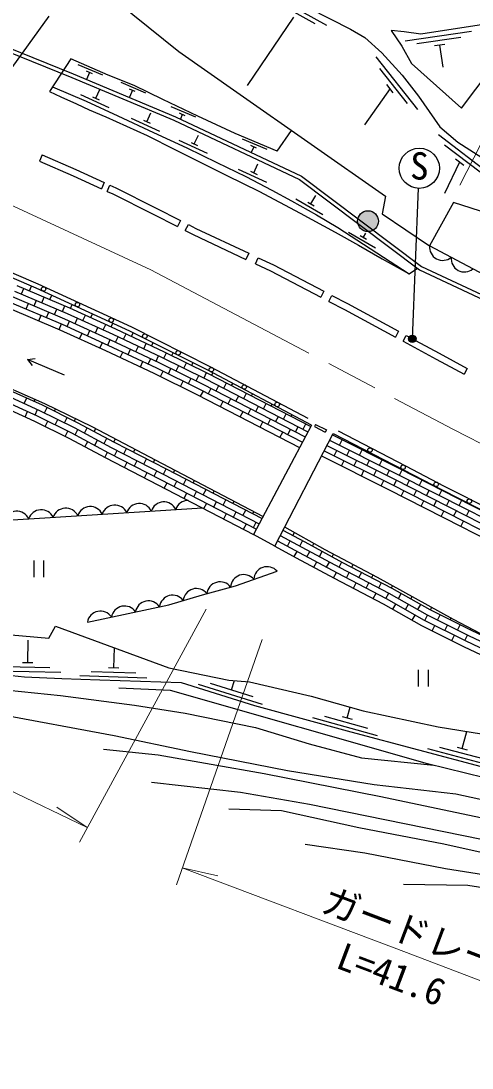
# Model space of a CAD drawing. Units: millimetres at full size, sheet at 1:1000; details may follow other scales. Extents: x 40000 to 680000, y 20000 to 380000.
# Drawn here: x 199974 to 230268, y 241459 to 311776 of the extents above; entities that cross this region are included whole.
import ezdxf
from ezdxf.enums import TextEntityAlignment as Align

# ---------------------------------------------------------------- set-up
doc = ezdxf.new("R2010")
doc.units = ezdxf.units.MM
doc.header["$LTSCALE"] = 1000
doc.linetypes.add('CHAIN', pattern=[18.5, 12, -1.5, 3.5, -1.5])
for name, color, linetype, lineweight in [('M-BGD', 7, 'Continuous', 25), ('M-BGD-EXST', 7, 'Continuous', 25), ('M-BMK', 2, 'CHAIN', 13), ('M-STR-HTXT', 7, 'Continuous', 13)]:
    doc.layers.add(name, color=color, linetype=linetype, lineweight=lineweight)
doc.styles.add('ＭＳ ゴシック', font='')
doc.styles.get('ＭＳ ゴシック').set_extended_font_data('MS Gothic')

msp = doc.modelspace()

# ---------------------------------------------------------------- hatches: boundary and pattern name
at = {"layer": 'M-BGD'}
msp.add_hatch(color=256, dxfattribs=at).paths.add_polyline_path([(223980, 298330, -1), (222580, 298330, -0.41421), (223280, 299030, -0.41421)])
at = {"layer": 'M-BGD-EXST'}
msp.add_hatch(color=256, dxfattribs=at).paths.add_polyline_path([(226479, 290552, -1), (226039, 290313, -1)])

# ---------------------------------------------------------------- linework, layer by layer
at = {"layer": 'M-BGD'}
for p, q in [((220524, 311469), (216592, 313658)), ((219723, 311572), (217102, 313031)), ((218266, 312040), (215167, 307444)), ((230223, 311066), (225770, 310419)), ((229524, 310661), (226555, 310230)), ((228429, 310199), (227736, 310098)), ((228083, 310148), (228298, 308664)), ((205478, 308124), (203822, 308829)), ((226630, 305840), (223834, 309366)), ((204580, 308311), (204381, 307845)), ((204773, 308229), (204386, 308393)), ((225929, 306242), (224065, 308592)), ((208355, 306933), (206699, 307638)), ((224979, 306956), (224544, 307505)), ((203963, 306836), (205869, 305954)), ((204782, 306689), (205227, 306483)), ((205004, 306586), (205280, 307183)), ((207456, 307120), (207258, 306654)), ((207650, 307038), (207263, 307202)), ((224762, 307230), (223042, 304790)), ((211708, 305309), (210052, 306014)), ((207382, 305257), (209288, 304376)), ((208423, 305007), (208699, 305604)), ((211003, 305414), (210616, 305578)), ((210809, 305496), (210679, 305190)), ((208201, 305110), (208645, 304904)), ((211617, 303517), (211893, 304114)), ((216501, 303136), (214845, 303841)), ((217171, 303021), (218147, 304417)), ((231580, 301394), (228008, 304131)), ((210576, 303767), (212482, 302886)), ((211394, 303620), (211839, 303414)), ((215796, 303240), (215410, 303405)), ((215603, 303323), (215443, 302947)), ((230802, 301612), (228421, 303437)), ((201397, 302784), (201217, 302371)), ((229707, 302073), (229151, 302499)), ((214562, 301827), (216468, 300946)), ((215381, 301680), (215826, 301474)), ((215603, 301577), (215879, 302174)), ((229429, 302286), (228410, 300197)), ((218434, 299832), (220253, 298782)), ((219237, 299611), (219661, 299366)), ((219449, 299489), (219778, 300059)), ((221962, 297590), (223780, 296540)), ((222976, 297247), (223140, 297532)), ((222764, 297369), (223188, 297124)), ((200539, 293649), (200677, 293975)), ((200005, 293441), (200162, 293809)), ((201919, 293063), (202044, 293356)), ((200319, 292439), (200476, 292807)), ((200853, 292647), (201009, 293015)), ((201386, 292855), (201542, 293223)), ((202767, 292268), (202923, 292636)), ((203299, 292475), (203414, 292727)), ((201167, 291644), (201323, 292012)), ((201700, 291852), (201856, 292220)), ((202233, 292060), (202390, 292428)), ((203606, 291455), (203772, 291819)), ((204135, 291653), (204301, 292017)), ((204664, 291851), (204777, 292101)), ((202547, 291058), (202704, 291426)), ((203077, 291257), (203243, 291621)), ((204970, 290832), (205136, 291196)), ((205499, 291030), (205665, 291394)), ((206028, 291228), (206141, 291475)), ((203912, 290436), (204078, 290800)), ((204441, 290634), (204607, 290998)), ((206333, 290205), (206503, 290568)), ((206860, 290400), (207030, 290762)), ((207387, 290594), (207502, 290840)), ((205277, 289813), (205443, 290176)), ((205806, 290011), (205972, 290375)), ((207164, 289374), (207334, 289736)), ((207691, 289568), (207861, 289931)), ((208218, 289763), (208388, 290125)), ((208746, 289958), (208843, 290166)), ((200423, 289039), (200727, 288636)), ((206636, 289179), (206806, 289542)), ((208522, 288737), (208692, 289099)), ((209049, 288932), (209219, 289294)), ((209575, 289123), (209751, 289482)), ((210099, 289311), (210187, 289490)), ((207995, 288542), (208164, 288905)), ((209873, 288085), (210049, 288444)), ((210397, 288273), (210573, 288632)), ((210921, 288461), (211097, 288820)), ((211445, 288649), (211527, 288816)), ((209348, 287897), (209525, 288256)), ((211219, 287423), (211395, 287782)), ((211743, 287611), (211919, 287970)), ((212267, 287799), (212443, 288158)), ((212789, 287982), (212867, 288135)), ((210695, 287235), (210871, 287594)), ((212038, 286569), (212222, 286924)), ((212559, 286750), (212743, 287105)), ((213080, 286931), (213263, 287286)), ((213600, 287112), (213784, 287467)), ((214121, 287293), (214193, 287432)), ((200195, 286092), (200360, 286456)), ((200865, 286228), (200929, 286369)), ((213371, 285880), (213554, 286235)), ((213891, 286061), (214075, 286416)), ((214412, 286242), (214596, 286597)), ((214933, 286423), (215116, 286778)), ((215453, 286604), (215518, 286730)), ((200251, 285188), (200416, 285553)), ((200921, 285324), (201086, 285689)), ((201556, 285461), (201734, 285819)), ((202217, 285579), (202294, 285735)), ((214703, 285191), (214887, 285546)), ((215224, 285372), (215407, 285727)), ((215744, 285553), (215928, 285908)), ((216265, 285734), (216449, 286089)), ((216786, 285915), (216844, 286028)), ((201605, 284543), (201783, 284901)), ((202266, 284661), (202444, 285019)), ((202899, 284793), (203077, 285151)), ((203560, 284911), (203642, 285076)), ((216035, 284502), (216219, 284857)), ((216556, 284683), (216740, 285038)), ((217077, 284864), (217261, 285219)), ((217597, 285045), (217781, 285400)), ((218118, 285226), (218170, 285326)), ((202948, 283875), (203126, 284234)), ((203606, 283986), (203794, 284339)), ((204232, 284105), (204420, 284458)), ((204885, 284209), (204992, 284407)), ((219482, 284631), (215601, 277300)), ((217368, 283813), (217552, 284168)), ((217888, 283994), (218072, 284349)), ((218409, 284175), (218593, 284530)), ((218930, 284356), (219114, 284711)), ((219755, 284683), (219676, 284531)), ((219676, 284531), (220408, 284154)), ((219755, 284683), (220486, 284307)), ((220486, 284307), (220408, 284154)), ((204274, 283175), (204463, 283527)), ((204928, 283279), (205117, 283631)), ((205554, 283397), (205743, 283750)), ((206208, 283501), (206320, 283710)), ((217013, 276517), (220936, 284078)), ((221367, 283294), (221546, 283651)), ((222227, 283310), (222266, 283388)), ((205597, 282467), (205786, 282820)), ((206254, 282578), (206437, 282933)), ((206884, 282704), (207067, 283060)), ((207542, 282816), (207644, 283014)), ((220999, 282583), (221178, 282941)), ((221859, 282600), (222038, 282958)), ((222709, 282623), (222888, 282980)), ((223569, 282639), (223598, 282697)), ((206931, 281781), (207113, 282136)), ((207589, 281892), (207771, 282248)), ((208218, 282019), (208401, 282375)), ((208876, 282131), (208972, 282317)), ((221490, 281890), (221669, 282248)), ((222340, 281912), (222519, 282270)), ((223200, 281929), (223379, 282287)), ((224050, 281951), (224229, 282309)), ((224910, 281968), (224929, 282006)), ((208265, 281096), (208448, 281451)), ((208923, 281207), (209106, 281563)), ((209553, 281334), (209737, 281689)), ((210210, 281444), (210301, 281619)), ((222832, 281219), (223011, 281577)), ((223682, 281241), (223861, 281599)), ((224542, 281258), (224721, 281616)), ((225391, 281279), (225573, 281635)), ((226248, 281290), (226261, 281315)), ((209599, 280409), (209783, 280764)), ((210256, 280519), (210440, 280874)), ((210885, 280644), (211069, 280999)), ((211542, 280754), (211629, 280922)), ((224173, 280548), (224352, 280906)), ((225022, 280569), (225204, 280925)), ((225880, 280580), (226062, 280936)), ((226727, 280597), (226909, 280953)), ((227584, 280608), (227593, 280626)), ((210931, 279719), (211115, 280074)), ((211588, 279829), (211772, 280184)), ((212217, 279954), (212401, 280309)), ((212874, 280064), (212957, 280225)), ((225512, 279870), (225693, 280226)), ((226358, 279887), (226540, 280243)), ((227216, 279898), (227398, 280255)), ((228063, 279915), (228245, 280271)), ((228921, 279926), (228929, 279942)), ((212263, 279029), (212447, 279384)), ((212920, 279139), (213104, 279494)), ((213549, 279264), (213733, 279619)), ((214206, 279374), (214286, 279528)), ((226848, 279188), (227029, 279544)), ((227694, 279205), (227876, 279561)), ((228552, 279216), (228734, 279573)), ((229399, 279233), (229581, 279589)), ((230257, 279245), (230267, 279265)), ((213594, 278339), (213778, 278694)), ((214252, 278449), (214436, 278804)), ((214881, 278574), (215065, 278929)), ((215538, 278684), (215614, 278831)), ((228184, 278506), (228365, 278863)), ((229031, 278523), (229212, 278879)), ((229888, 278534), (230070, 278891)), ((214926, 277649), (215110, 278004)), ((215583, 277759), (215767, 278114)), ((229520, 277824), (229701, 278181)), ((217013, 276517), (215601, 277300)), ((218231, 277222), (218345, 277434)), ((217863, 276512), (218052, 276864)), ((218700, 276513), (218891, 276865)), ((219551, 276509), (219652, 276696)), ((218332, 275803), (218522, 276154)), ((219182, 275799), (219372, 276151)), ((220021, 275802), (220210, 276154)), ((220872, 275798), (220967, 275974)), ((200833, 275551), (200833, 274433)), ((201499, 275551), (201499, 274433)), ((219652, 275092), (219842, 275444)), ((220503, 275088), (220693, 275440)), ((221342, 275091), (221531, 275443)), ((222197, 275095), (222290, 275274)), ((220973, 274381), (221163, 274733)), ((221828, 274384), (222013, 274739)), ((222671, 274395), (222856, 274750)), ((223526, 274400), (223616, 274572)), ((222302, 273685), (222488, 274040)), ((223157, 273690), (223343, 274044)), ((224000, 273700), (224185, 274055)), ((224855, 273705), (224933, 273853)), ((223632, 272990), (223817, 273345)), ((224487, 272995), (224672, 273349)), ((225318, 272984), (225515, 273332)), ((226161, 272966), (226252, 273128)), ((224949, 272273), (225146, 272621)), ((225792, 272255), (225989, 272603)), ((226623, 272245), (226820, 272593)), ((227467, 272228), (227558, 272410)), ((226254, 271534), (226451, 271882)), ((227098, 271518), (227277, 271876)), ((227947, 271541), (228126, 271899)), ((228808, 271558), (228873, 271687)), ((227578, 270831), (227757, 271189)), ((228440, 270847), (228619, 271205)), ((229289, 270871), (229467, 271228)), ((230150, 270887), (230200, 270986)), ((200426, 268693), (200462, 270193)), ((228920, 270160), (229099, 270518)), ((229782, 270177), (229960, 270535)), ((206205, 268345), (206253, 269669)), ((200076, 268702), (200776, 268685)), ((198163, 268147), (202662, 268041)), ((198920, 268429), (201919, 268358)), ((204695, 268100), (207693, 267991)), ((205855, 268358), (206555, 268333)), ((226653, 268205), (226653, 267087)), ((227319, 268205), (227319, 267087)), ((203934, 267828), (208431, 267664)), ((211877, 267233), (216175, 265898)), ((212683, 267297), (215548, 266407)), ((214115, 266852), (214312, 267485)), ((221884, 264974), (222079, 265688)), ((219555, 264989), (223895, 263801)), ((220358, 265081), (223251, 264288)), ((221546, 265066), (222221, 264881)), ((229610, 262918), (229915, 264063)), ((228084, 263013), (230983, 262242)), ((229272, 263007), (229949, 262828)), ((227282, 262915), (231631, 261760))]:
    msp.add_line(p, q, dxfattribs=at)
for points in [[(206852, 318995), (222115, 311231), (223070, 310671), (224201, 309640), (225569, 308133), (226680, 306726), (228112, 304659), (229302, 303628), (230929, 302597)], [(198081, 317583), (203479, 315451), (210586, 309731), (214466, 306990), (224451, 300010), (224241, 298821), (227414, 296683)], [(240822, 316530), (232793, 311797), (226832, 310884), (225702, 311052), (224836, 311124), (225551, 310073), (226208, 308911), (229563, 305909), (232444, 309749), (235975, 310224), (241100, 310780), (248680, 311706)], [(198919, 309782), (203382, 307978), (210240, 305105), (218684, 301130), (226736, 295065), (231804, 292699), (238954, 289767), (240317, 288669), (244768, 285660), (255030, 281284), (261811, 278566), (265093, 277686), (267989, 277047), (271215, 276621), (274139, 276405), (276498, 276349), (281132, 276556), (285980, 276859), (289829, 277251), (292735, 277737)], [(199012, 310028), (203482, 308222), (210347, 305346), (218821, 301357), (226873, 295292), (231909, 292940), (239089, 289996), (240474, 288881), (244895, 285892), (255130, 281528), (261895, 278816), (265155, 277942), (268034, 277307), (271242, 276883), (274152, 276669), (276496, 276613), (281118, 276819), (285958, 277122), (289794, 277513), (292684, 277996)], [(217171, 303021), (214365, 304215), (211855, 305384), (209502, 306495), (207577, 307450), (205823, 308134), (203328, 309232), (201896, 307038), (202648, 306690), (203699, 306218), (204559, 305815), (205668, 305337), (208446, 304087), (210307, 303137), (211909, 302336), (213810, 301400), (215942, 300341), (218729, 298875), (221077, 297584), (222637, 296708), (224227, 295802), (226036, 294803)], [(202095, 307343), (204364, 306378), (206488, 305411), (208875, 304293), (211124, 303251), (213122, 302271), (215083, 301335), (216821, 300416), (218138, 299686), (219821, 298757), (221252, 297914), (226036, 294803), (226596, 295171)], [(201217, 302371), (203473, 301386), (205381, 300509)], [(201397, 302784), (203657, 301797), (205569, 300918), (205381, 300509)], [(205761, 300334), (205949, 300743), (206338, 300565), (209018, 299233), (210690, 298371), (210484, 297971)], [(205761, 300334), (206144, 300159), (208814, 298831), (210484, 297971)], [(262785, 295368), (258137, 296690), (247366, 295834), (236229, 297931), (234876, 298124), (231396, 298814), (229021, 299587), (227414, 296683)], [(211009, 297700), (211215, 298100), (211727, 297836), (215266, 296174), (215075, 295767)], [(211009, 297700), (211528, 297432), (215075, 295767)], [(155289, 296930), (156848, 297145), (158756, 297232), (160464, 297257), (162509, 297257), (164578, 297158), (167041, 296945), (169148, 296733), (171155, 296459), (173287, 296123), (175150, 295722), (177145, 295223), (179015, 294775), (181421, 294052), (184046, 293214), (186340, 292429), (188846, 291457), (193634, 289575), (197492, 287870), (201565, 286091), (204739, 284540), (209454, 282064), (216238, 278504)], [(155312, 296709), (158730, 296932), (160490, 296947), (162797, 296907), (164503, 296798), (166478, 296622), (168553, 296379), (170282, 296152), (172861, 295758), (174880, 295345), (176960, 294848), (178668, 294435), (180922, 293765), (184834, 292487), (186927, 291734), (189086, 290970), (194071, 289078), (198852, 287140), (201396, 285987), (203742, 284821), (206223, 283493), (209715, 281700), (216162, 278361)], [(155353, 296311), (158745, 296532), (160488, 296547), (162780, 296507), (164473, 296399), (166437, 296224), (168504, 295983), (170226, 295756), (172791, 295364), (174793, 294954), (176867, 294459), (178564, 294048), (180803, 293383), (184704, 292108), (186793, 291357), (188948, 290594), (193925, 288706), (198694, 286772), (201224, 285626), (203558, 284466), (206038, 283138), (209532, 281344), (215975, 278007)], [(155395, 295913), (158760, 296132), (160487, 296147), (162764, 296107), (164442, 296000), (166396, 295826), (168455, 295586), (170169, 295360), (172721, 294970), (174707, 294564), (176773, 294070), (178460, 293662), (180683, 293001), (184575, 291730), (186658, 290981), (188811, 290219), (193778, 288334), (198536, 286405), (201052, 285265), (203375, 284110), (205852, 282784), (209349, 280989), (215788, 277654)], [(238927, 291096), (237431, 291639), (234027, 293154), (227414, 296683)], [(155437, 295515), (158775, 295732), (160485, 295747), (162748, 295707), (164412, 295601), (166355, 295428), (168405, 295189), (170113, 294964), (172650, 294576), (174620, 294173), (176680, 293681), (178356, 293276), (180564, 292619), (184445, 291351), (186524, 290604), (188673, 289843), (193632, 287961), (198378, 286037), (200881, 284903), (203191, 283755), (205666, 282430), (209165, 280633), (215601, 277300)], [(198028, 295440), (201109, 294116), (207405, 291224), (212706, 288559), (219234, 285101)], [(215714, 295466), (215906, 295873), (216937, 295389), (220324, 293623), (220116, 293224)], [(215714, 295466), (216737, 294986), (220116, 293224)], [(219482, 284631), (212569, 288293), (207275, 290954), (200987, 293841), (197912, 295163)], [(199699, 294006), (203231, 292506), (206316, 291097), (209586, 289564), (212548, 288107), (219436, 284544)], [(199386, 293270), (202908, 291774), (205980, 290371), (209239, 288842), (212187, 287392), (219062, 283837)], [(199543, 293638), (203069, 292140), (206148, 290734), (209412, 289203), (212368, 287750), (219249, 284191)], [(220653, 292944), (220861, 293343), (221903, 292799), (225335, 290938), (225120, 290543)], [(199072, 292534), (202585, 291042), (205644, 289645), (208893, 288121), (211827, 286678), (218688, 283130)], [(199229, 292902), (202747, 291408), (205812, 290008), (209066, 288482), (212007, 287035), (218875, 283484)], [(220653, 292944), (221692, 292402), (225120, 290543)], [(225632, 290265), (225846, 290661), (228068, 289456), (229942, 288446), (229728, 288049)], [(225632, 290265), (227854, 289060), (229728, 288049)], [(202904, 287986), (200423, 289039), (200925, 289101)], [(221267, 284244), (225796, 281894), (228401, 280545), (231600, 278926), (233892, 277729), (236183, 276591), (239389, 275019), (243605, 273022), (246061, 272004), (248956, 270803), (250888, 270025), (253255, 269261), (255307, 268603), (259239, 267491)], [(220702, 283626), (225204, 281374), (230071, 278890), (233559, 277116), (240136, 274120), (243243, 272745), (245929, 271643), (247424, 271051), (247781, 270870)], [(220886, 283982), (225385, 281731), (230253, 279246), (233514, 277588)], [(220936, 284078), (225658, 281628), (228264, 280278), (231463, 278659), (233756, 277461), (236051, 276322), (239258, 274749), (243483, 272748), (245946, 271727), (248843, 270526), (250786, 269743), (253163, 268976), (255220, 268316), (259247, 267177)], [(220333, 282916), (224844, 280660), (229708, 278177), (233212, 276395)], [(220517, 283271), (225024, 281017), (229890, 278533), (233385, 276755), (239972, 273756), (243087, 272377), (245780, 271272), (247259, 270686), (248465, 270075), (250264, 269202), (252210, 268251), (253091, 267857), (254162, 267253), (255182, 266488), (256242, 265643), (257631, 264668), (258752, 264096), (260823, 263042), (263463, 261754), (266188, 260340), (267573, 259692), (268638, 259153), (270109, 258295), (270273, 258197)], [(220149, 282561), (224663, 280303), (229527, 277821), (233038, 276034)], [(176145, 274414), (178804, 275141), (182372, 276197), (183845, 276495), (186984, 277040), (189015, 277403), (193134, 277800), (194274, 277982), (196850, 278114), (201579, 278412), (212156, 279084)], [(217683, 277808), (220383, 276283), (223887, 274428), (229007, 271613), (231270, 270424), (234117, 269118), (236286, 268162), (238876, 266996), (241502, 265814), (243415, 265030), (245345, 264343), (247291, 263575), (249629, 262611), (252251, 261676), (256438, 260156), (256094, 258979)], [(217381, 277228), (218841, 276437), (221387, 275067), (224686, 273342), (227247, 271891), (230033, 270498), (234639, 268325), (237972, 266806), (241090, 265370), (243840, 264165), (246491, 263140), (248878, 262199), (251396, 261355), (254052, 260443), (256318, 259747)], [(217566, 277583), (219031, 276789), (221574, 275420), (224878, 273693), (227435, 272244), (230208, 270858), (234807, 268687), (238138, 267170), (241254, 265735), (243992, 264535), (246637, 263513), (249015, 262575), (251525, 261734), (254176, 260823), (256430, 260131)], [(217013, 276517), (218461, 275733), (221012, 274360), (224304, 272639), (226871, 271184), (229684, 269779), (234303, 267599), (237639, 266079), (240762, 264640), (243535, 263425), (246200, 262395), (248604, 261447), (251139, 260597), (253805, 259682), (256094, 258979)], [(217197, 276873), (218651, 276085), (221199, 274713), (224495, 272990), (227059, 271537), (229859, 270138), (234471, 267962), (237805, 266442), (240926, 265005), (243687, 263795), (246346, 262768), (248741, 261823), (251268, 260976), (253928, 260062), (256206, 259363)], [(204438, 271409), (209900, 272568), (212157, 273234), (214375, 273849), (217171, 274823)], [(186446, 271683), (194752, 270963), (201857, 270323), (202297, 271123), (209899, 268328), (213939, 267515), (215328, 267403), (219472, 266429), (222946, 265442), (227995, 264366), (230904, 263907), (232615, 263590), (234960, 263061), (235877, 262885), (244312, 260520), (246893, 259618), (250243, 258261), (251389, 257838), (254758, 256111), (255397, 255032), (255943, 254697), (256014, 254380)], [(190310, 269555), (193258, 268913), (196583, 268226), (198069, 267960), (200219, 267738), (202723, 267628), (205273, 267539), (210725, 267340), (215655, 265809), (222128, 264036), (231213, 261623), (235220, 260595), (237502, 260038), (242313, 258603), (249276, 256239), (251794, 255364), (253392, 254926), (255256, 254486), (256014, 254380)], [(194742, 267287), (202637, 266468), (207609, 265837), (210998, 265298), (215726, 264334), (219336, 263227), (222834, 262293), (227707, 261790)], [(289557, 242977), (273435, 246379), (263375, 250047), (256108, 253228), (252636, 254278), (236214, 259684), (227276, 261896), (210017, 266814), (206549, 266977)], [(289631, 242697), (286159, 243446), (281958, 244153), (275672, 245125), (271271, 245814), (268103, 246512), (263515, 248573), (257998, 251269), (255277, 252375), (251891, 253802), (247056, 255434), (241769, 256895), (235973, 258366), (229181, 259848), (223690, 260472), (217883, 261422), (211363, 262701), (206245, 263765), (198266, 265236)], [(205509, 262866), (209187, 262493), (216296, 261249), (224148, 259684), (236798, 257026), (244358, 255171), (250612, 253345), (257674, 250811), (259804, 249719), (266242, 245967), (269105, 244820), (271295, 244320), (275250, 244058), (281607, 243684), (286012, 242964), (289649, 241886)], [(289020, 240620), (283698, 242430), (280577, 243152), (277836, 243288), (271529, 243336), (269680, 243712), (266742, 244751), (263942, 246103), (259709, 248504), (257995, 249332), (256868, 249852), (252972, 251338), (248122, 252881), (242512, 254336), (236492, 255772), (234746, 256014), (219345, 259155), (214715, 259972), (208731, 260646)], [(213935, 258869), (217471, 258757), (222657, 257620), (228381, 256521), (235399, 254957), (241677, 253580), (251490, 250853), (255024, 249658), (259225, 247689), (264910, 244671), (267963, 243343), (270135, 242792), (272528, 242431), (275941, 242460), (279502, 242431), (280868, 242231), (284933, 241186), (288891, 239874)], [(288990, 239196), (285886, 240284), (282309, 241254), (278317, 241583), (273856, 241676), (271026, 241943), (268930, 242369), (266723, 243418), (261863, 245760), (257895, 247942), (256466, 248466), (252954, 249501), (245835, 251399), (236274, 253605), (228495, 254837), (223070, 255881), (219064, 256461)], [(225671, 253800), (229975, 253736), (237736, 252538), (246933, 250144), (253863, 248381), (257456, 247541), (259725, 246448), (264651, 243831), (267863, 242288), (269895, 241662), (271892, 241357), (276156, 241092), (279594, 240867), (282289, 240410), (286528, 238765)]]:
    msp.add_lwpolyline(points, dxfattribs=at)
for centre, radius in [((223280, 298330), 700), ((201495, 293773), 150), ((203767, 292730), 150), ((206039, 291687), 150), ((208295, 290609), 150), ((210528, 289486), 150), ((212761, 288361), 150), ((214970, 287191), 150), ((217179, 286020), 150), ((223417, 282959), 150), ((225636, 281808), 150), ((227856, 280658), 150), ((230085, 279525), 150)]:
    msp.add_circle(centre, radius, dxfattribs=at)
for centre, start, end in [((228297, 296586), 173.72516, 310.10229), ((229753, 295809), 173.72516, 310.10229), ((204629, 278275), 25.45134, 161.82848), ((206276, 278379), 25.45134, 161.82848), ((207922, 278484), 25.45134, 161.82848), ((209569, 278589), 25.45134, 161.82848), ((211216, 278694), 91.35059, 161.82848), ((199689, 277962), 25.41652, 161.79365), ((201336, 278065), 25.41652, 161.79365), ((202982, 278170), 25.45134, 161.82848), ((216501, 274240), 41.01911, 177.39625), ((214935, 273706), 40.25695, 176.63408), ((211759, 272772), 38.26321, 174.64035), ((213341, 273220), 37.31068, 173.68782), ((210162, 272327), 36.5453, 172.92244), ((205313, 271257), 33.79201, 170.16915), ((206927, 271599), 33.79201, 170.16915), ((208541, 271942), 33.79201, 170.16915)]:
    msp.add_arc(centre, 889, start, end, dxfattribs=at)
at = {"layer": 'M-BGD-EXST'}
for p, q in [((196707, 304948), (201877, 312103)), ((226259, 290432), (226671, 300536))]:
    msp.add_line(p, q, dxfattribs=at)
for centre, radius in [((226726, 301885), 1350), ((226259, 290432), 250)]:
    msp.add_circle(centre, radius, dxfattribs=at)
at = {"layer": 'M-BMK'}
msp.add_lwpolyline([(198602, 299742), (208704, 295067), (229028, 284335), (236218, 280632), (243131, 277558), (247807, 275661), (254215, 273371), (257537, 272370), (261620, 271372), (266883, 270372), (272789, 269654), (277898, 269466), (286940, 269785), (293269, 270612), (297905, 271596), (305810, 274028), (312068, 276577), (318238, 279649), (323612, 283155), (332536, 289734), (338401, 294636), (342710, 298852), (349948, 305563)], dxfattribs=at)
at = {"layer": 'M-STR-HTXT'}
for p, q in [((229441, 300739), (239949, 321369)), ((203895, 256633), (212415, 272282)), ((216169, 270229), (210412, 253768)), ((204430, 257617), (202386, 258976)), ((210809, 254905), (213204, 254365))]:
    msp.add_line(p, q, dxfattribs=at)
for points in [[(204430, 257617), (199023, 260209), (194863, 261947), (189483, 263785), (182076, 265950), (175593, 267369), (167367, 268380), (159923, 268767), (152206, 268619), (144451, 267698), (138541, 266740), (132627, 265285), (126719, 263451)], [(250467, 239848), (225866, 249214), (210809, 254905)]]:
    msp.add_lwpolyline(points, dxfattribs=at)

# ---------------------------------------------------------------- texts
at = {"layer": 'M-BGD-EXST', "style": 'ＭＳ ゴシック'}
msp.add_text('S', height=1833, rotation=358.508, dxfattribs=at).set_placement((226071, 300592), align=Align.BOTTOM_LEFT)
at = {"layer": 'M-STR-HTXT', "style": 'ＭＳ ゴシック'}
for s, p in [('ガードレール', (219825, 251497)), ('L=41.6', (220832, 247707))]:
    msp.add_text(s, height=1833, rotation=339.293, dxfattribs=at).set_placement(p, align=Align.BOTTOM_LEFT)

doc.saveas('drawing.dxf')
